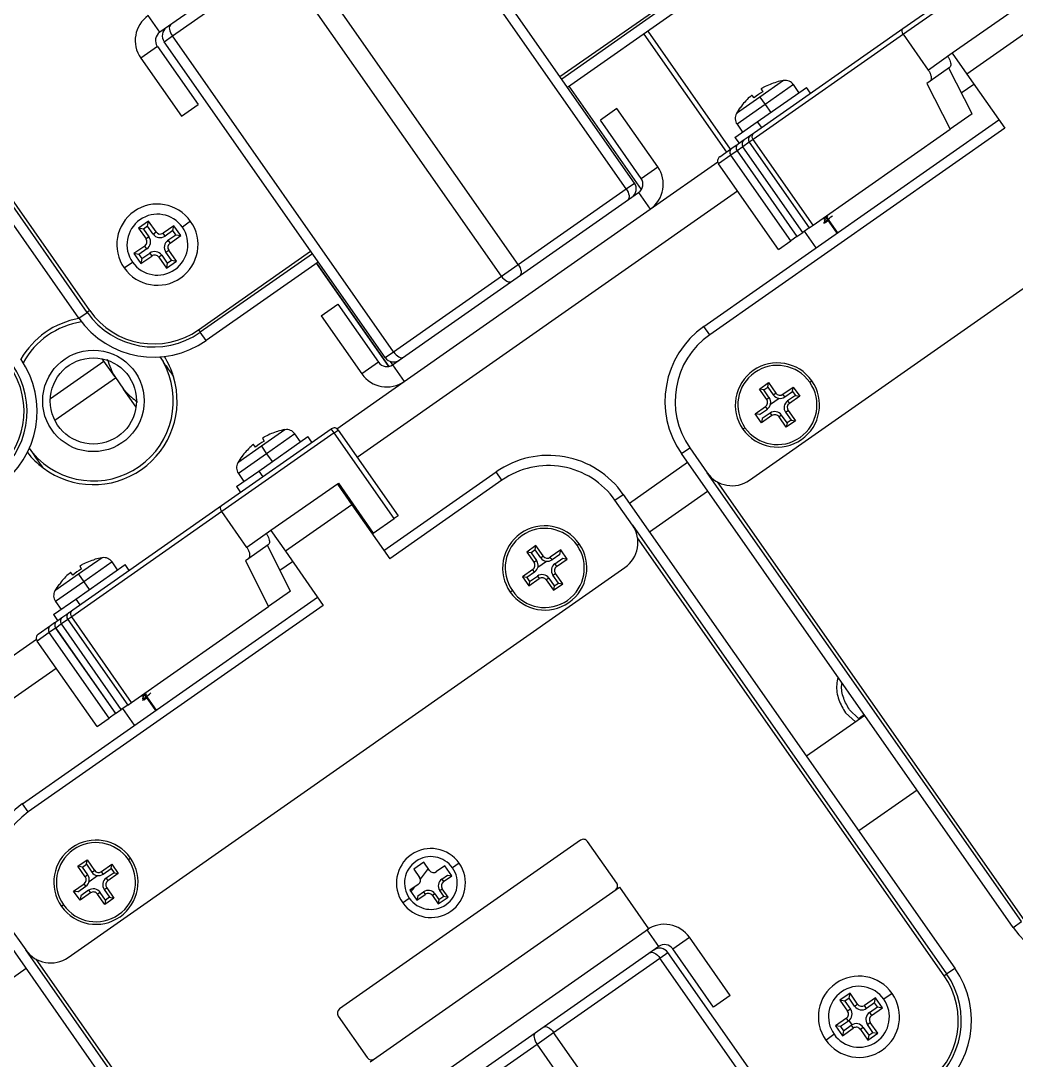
# Model space of a CAD drawing. Header units: millimetres. Extents: x 152904052 to 153933663, y 538271515 to 539240469.
# Drawn here: x 153347391.7 to 153347489.8, y 538942916.4 to 538943018.8 of the extents above; entities that cross this region are included whole.
import ezdxf

# ---------------------------------------------------------------- set-up
doc = ezdxf.new("R2010")
doc.units = ezdxf.units.MM
doc.layers.add('POWR', color=5, linetype='Continuous')

msp = doc.modelspace()

# ---------------------------------------------------------------- linework, layer by layer
at = {"layer": 'POWR', "color": 7}
for p, q in [((153347397.4, 538942989.52), (153347364.7, 538943036.21)), ((153347398.22, 538942990.1), (153347367.24, 538943034.33)), ((153347429.63, 538943034.68), (153347405.38, 538943017.7)), ((153347452.16, 538943002.84), (153347430.36, 538943033.97)), ((153347368.24, 538943033.43), (153347398.46, 538942990.27)), ((153347451.34, 538943002.27), (153347429.55, 538943033.4)), ((153347440.69, 538942994.81), (153347418.9, 538943025.94)), ((153347478.63, 538943018.08), (153347489.44, 538943025.65)), ((153347406.61, 538943017.34), (153347417.26, 538943024.79)), ((153347439.05, 538942993.67), (153347417.26, 538943024.79)), ((153347489.73, 538943025.24), (153347478.67, 538943017.5)), ((153347444.82, 538943013.33), (153347455.88, 538943021.07)), ((153347456.05, 538943020.83), (153347444.99, 538943013.08)), ((153347456.62, 538943020.01), (153347445.56, 538943012.26)), ((153347490.05, 538943020.22), (153347483.49, 538943015.63)), ((153347405.38, 538943017.7), (153347404.23, 538943019.34)), ((153347453.09, 538943017.53), (153347461.24, 538943005.9)), ((153347461.64, 538943006.19), (153347453.5, 538943017.82)), ((153347478.67, 538943017.5), (153347463.86, 538943007.13)), ((153347463.98, 538943007.82), (153347478.63, 538943018.08)), ((153347481.13, 538943013.98), (153347478.67, 538943017.5)), ((153347491.48, 538943018.17), (153347484.93, 538943013.58)), ((153347405.79, 538943016.76), (153347406.61, 538943017.34)), ((153347427.59, 538942985.64), (153347405.79, 538943016.76)), ((153347428.41, 538942986.21), (153347406.61, 538943017.34)), ((153347405.14, 538943016.3), (153347403.5, 538943015.16)), ((153347405.14, 538943016.3), (153347409.15, 538943010.57)), ((153347483.49, 538943015.63), (153347481.13, 538943013.98)), ((153347483.49, 538943015.63), (153347484.93, 538943013.58)), ((153347403.5, 538943015.16), (153347407.51, 538943009.42)), ((153347483.23, 538943014.22), (153347481.31, 538943012.88)), ((153347485.44, 538943009.66), (153347483.15, 538943014.16)), ((153347484.93, 538943013.58), (153347488.66, 538943008.26)), ((153347452.85, 538943002.21), (153347445.73, 538943012.38)), ((153347466.86, 538943012.95), (153347464.53, 538943011.32)), ((153347467.84, 538943012.54), (153347465.05, 538943010.59)), ((153347466.15, 538943012.79), (153347466.16, 538943012.78)), ((153347468.38, 538943011.76), (153347467.84, 538943012.54)), ((153347481.31, 538943012.88), (153347480.98, 538943012.64)), ((153347480.98, 538943012.64), (153347483.27, 538943008.14)), ((153347484.38, 538943011.73), (153347485.62, 538943012.6)), ((153347464.53, 538943011.32), (153347462.21, 538943009.7)), ((153347463.51, 538942973.56), (153347518.39, 538943011.99)), ((153347463.96, 538943011.24), (153347463.76, 538943011.48)), ((153347464.27, 538943008.88), (153347469.12, 538943012.27)), ((153347464.53, 538943011.32), (153347465.05, 538943010.59)), ((153347464.65, 538943012.1), (153347464.81, 538943011.83)), ((153347469.52, 538943011.7), (153347469.12, 538943012.27)), ((153347407.51, 538943009.42), (153347409.15, 538943010.57)), ((153347465.05, 538943010.59), (153347462.27, 538943008.64)), ((153347462.61, 538943010.29), (153347462.6, 538943010.31)), ((153347465.05, 538943010.59), (153347465.6, 538943009.81)), ((153347450.44, 538943010.18), (153347448.8, 538943009.04)), ((153347454.45, 538943004.45), (153347450.44, 538943010.18)), ((153347485.44, 538943009.66), (153347483.27, 538943008.14)), ((153347452.82, 538943003.3), (153347448.8, 538943009.04)), ((153347459, 538942988.71), (153347488.08, 538943009.07)), ((153347488.66, 538943008.26), (153347459.58, 538942987.89)), ((153347462.07, 538943007.34), (153347464.27, 538943008.88)), ((153347462.27, 538943008.64), (153347462.81, 538943007.86)), ((153347464.27, 538943008.88), (153347464.67, 538943008.3)), ((153347462.07, 538943007.34), (153347462.47, 538943006.77)), ((153347462.97, 538943007.12), (153347463.38, 538943007.4)), ((153347463.38, 538943007.4), (153347463.41, 538943007.42)), ((153347463.38, 538943007.4), (153347463.42, 538943007.34)), ((153347463.41, 538943007.42), (153347463.6, 538943007.55)), ((153347463.6, 538943007.56), (153347463.98, 538943007.82)), ((153347469.77, 538942998.69), (153347483.27, 538943008.14)), ((153347460.57, 538943005.44), (153347461.77, 538943006.27)), ((153347461.77, 538943006.27), (153347462.18, 538943006.56)), ((153347462.18, 538943006.56), (153347462.21, 538943006.58)), ((153347462.18, 538943006.56), (153347462.22, 538943006.5)), ((153347462.21, 538943006.58), (153347462.4, 538943006.71)), ((153347462.85, 538943006.42), (153347462.28, 538943006.02)), ((153347462.4, 538943006.71), (153347462.97, 538943007.12)), ((153347463.47, 538943006.86), (153347462.85, 538943006.42)), ((153347468.76, 538942997.98), (153347462.85, 538943006.42)), ((153347463.47, 538943006.86), (153347469.38, 538942998.42)), ((153347463.48, 538943006.86), (153347463.47, 538943006.86)), ((153347463.86, 538943007.13), (153347463.48, 538943006.86)), ((153347463.48, 538943006.86), (153347469.38, 538942998.42)), ((153347469.77, 538942998.69), (153347463.86, 538943007.13)), ((153347461.65, 538943005.58), (153347460.45, 538943004.74)), ((153347462.27, 538943006.02), (153347461.65, 538943005.58)), ((153347467.56, 538942997.14), (153347461.65, 538943005.58)), ((153347462.27, 538943006.02), (153347468.18, 538942997.58)), ((153347462.28, 538943006.02), (153347462.27, 538943006.02)), ((153347462.28, 538943006.02), (153347468.18, 538942997.58)), ((153347452.82, 538943003.3), (153347454.45, 538943004.45)), ((153347453.72, 538943000.27), (153347460.38, 538943004.93)), ((153347466.36, 538942996.3), (153347460.45, 538943004.74)), ((153347424.83, 538942975.83), (153347462.32, 538943002.08)), ((153347440.69, 538942994.81), (153347451.34, 538943002.27)), ((153347451.34, 538943002.27), (153347452.16, 538943002.84)), ((153347428.32, 538942984.93), (153347452.57, 538943001.91)), ((153347452.12, 538943001.59), (153347452.1, 538943001.62)), ((153347452.57, 538943001.91), (153347453.72, 538943000.27)), ((153347429.47, 538942983.29), (153347453.72, 538943000.27)), ((153347404.25, 538942999.08), (153347403.27, 538942998.4)), ((153347404.17, 538942998.59), (153347404.25, 538942999.08)), ((153347405, 538942998.02), (153347404.25, 538942999.08)), ((153347408.41, 538942999.07), (153347407.6, 538942998.49)), ((153347470.72, 538942999.36), (153347470.91, 538942999.36)), ((153347470.96, 538942999.53), (153347472.11, 538942997.89)), ((153347471, 538942998.95), (153347471.23, 538942999.14)), ((153347471.17, 538942999.06), (153347471, 538942998.95)), ((153347471.03, 538942999.58), (153347472.18, 538942997.94)), ((153347403.27, 538942998.4), (153347404.02, 538942997.33)), ((153347403.76, 538942998.31), (153347403.27, 538942998.4)), ((153347404.17, 538942998.59), (153347403.76, 538942998.31)), ((153347403.76, 538942998.31), (153347404.3, 538942997.53)), ((153347404.71, 538942997.82), (153347404.17, 538942998.59)), ((153347404.71, 538942997.82), (153347405, 538942998.02)), ((153347406.76, 538942998.64), (153347405.69, 538942997.9)), ((153347406.67, 538942998.15), (153347405.9, 538942997.61)), ((153347406.67, 538942998.15), (153347406.76, 538942998.64)), ((153347406.96, 538942997.75), (153347406.67, 538942998.15)), ((153347407.45, 538942997.66), (153347406.76, 538942998.64)), ((153347468.18, 538942997.58), (153347468.76, 538942997.98)), ((153347469.38, 538942998.42), (153347468.76, 538942997.98)), ((153347470.06, 538942996.46), (153347468.91, 538942998.09)), ((153347469.38, 538942998.42), (153347469.77, 538942998.69)), ((153347469.38, 538942998.42), (153347469.38, 538942998.42)), ((153347404.3, 538942997.53), (153347404.02, 538942997.33)), ((153347405.9, 538942997.61), (153347405.69, 538942997.9)), ((153347406.18, 538942997.2), (153347406.96, 538942997.75)), ((153347406.18, 538942997.2), (153347406.38, 538942996.91)), ((153347406.38, 538942996.91), (153347407.45, 538942997.66)), ((153347406.96, 538942997.75), (153347407.45, 538942997.66)), ((153347466.36, 538942996.3), (153347467.56, 538942997.14)), ((153347468.18, 538942997.58), (153347467.56, 538942997.14)), ((153347468.18, 538942997.58), (153347468.18, 538942997.58)), ((153347403.89, 538942996.63), (153347402.83, 538942995.89)), ((153347404.09, 538942996.35), (153347403.32, 538942995.8)), ((153347403.6, 538942995.4), (153347404.38, 538942995.94)), ((153347404.09, 538942996.35), (153347403.89, 538942996.63)), ((153347404.38, 538942995.94), (153347404.58, 538942995.65)), ((153347405.97, 538942996.02), (153347406.26, 538942996.22)), ((153347406.52, 538942995.24), (153347405.97, 538942996.02)), ((153347407.01, 538942995.15), (153347406.26, 538942996.22)), ((153347409.19, 538942988.38), (153347420.24, 538942996.12)), ((153347401.86, 538942994.48), (153347402.68, 538942995.05)), ((153347402.83, 538942995.89), (153347403.52, 538942994.91)), ((153347403.32, 538942995.8), (153347402.83, 538942995.89)), ((153347403.32, 538942995.8), (153347403.6, 538942995.4)), ((153347403.52, 538942994.91), (153347404.58, 538942995.65)), ((153347403.6, 538942995.4), (153347403.52, 538942994.91)), ((153347405.56, 538942995.73), (153347405.28, 538942995.53)), ((153347405.28, 538942995.53), (153347406.02, 538942994.46)), ((153347405.56, 538942995.73), (153347406.11, 538942994.95)), ((153347406.02, 538942994.46), (153347407.01, 538942995.15)), ((153347406.11, 538942994.95), (153347406.02, 538942994.46)), ((153347406.11, 538942994.95), (153347406.52, 538942995.24)), ((153347406.52, 538942995.24), (153347407.01, 538942995.15)), ((153347420.42, 538942995.88), (153347409.36, 538942988.13)), ((153347420.99, 538942995.06), (153347409.93, 538942987.31)), ((153347420.82, 538942994.94), (153347427.95, 538942984.77)), ((153347427.95, 538942984.77), (153347420.83, 538942994.94)), ((153347439.05, 538942993.67), (153347440.69, 538942994.81)), ((153347428.41, 538942986.21), (153347439.05, 538942993.67)), ((153347421.28, 538942989.76), (153347422.92, 538942990.91)), ((153347422.92, 538942990.91), (153347426.93, 538942985.18)), ((153347397.4, 538942989.52), (153347398.22, 538942990.1)), ((153347398.46, 538942990.27), (153347398.22, 538942990.1)), ((153347421.28, 538942989.76), (153347425.29, 538942984.03)), ((153347409.19, 538942988.38), (153347409.36, 538942988.13)), ((153347409.93, 538942987.31), (153347409.36, 538942988.13)), ((153347459.58, 538942987.89), (153347459, 538942988.71)), ((153347405.37, 538942985.7), (153347405.69, 538942985.24)), ((153347427.59, 538942985.64), (153347428.41, 538942986.21)), ((153347394.59, 538942981.6), (153347399.87, 538942985.3)), ((153347400.93, 538942983.78), (153347399.7, 538942985.53)), ((153347426.93, 538942985.18), (153347425.29, 538942984.03)), ((153347428.33, 538942984.94), (153347428.11, 538942985.25)), ((153347428.32, 538942984.93), (153347429.47, 538942983.29)), ((153347395.03, 538942979.47), (153347401.01, 538942983.66)), ((153347400.93, 538942983.78), (153347401.81, 538942982.52)), ((153347422.82, 538942978.63), (153347429.47, 538942983.29)), ((153347464.48, 538942982.54), (153347465.39, 538942983.17)), ((153347464.91, 538942982.46), (153347465.31, 538942982.74)), ((153347465.31, 538942982.74), (153347465.39, 538942983.17)), ((153347465.31, 538942982.74), (153347465.85, 538942981.97)), ((153347465.39, 538942983.17), (153347466.1, 538942982.15)), ((153347466.8, 538942982.02), (153347467.82, 538942982.74)), ((153347467.75, 538942982.31), (153347467.82, 538942982.74)), ((153347467.82, 538942982.74), (153347468.45, 538942981.84)), ((153347469.45, 538942983.21), (153347469.65, 538942983.35)), ((153347403.04, 538942980.77), (153347401.81, 538942982.52)), ((153347465.2, 538942981.52), (153347464.48, 538942982.54)), ((153347464.91, 538942982.46), (153347464.48, 538942982.54)), ((153347465.45, 538942981.69), (153347464.91, 538942982.46)), ((153347465.45, 538942981.69), (153347465.2, 538942981.52)), ((153347465.58, 538942981.05), (153347466.41, 538942981.63)), ((153347465.85, 538942981.97), (153347466.1, 538942982.15)), ((153347466.98, 538942981.77), (153347466.8, 538942982.02)), ((153347466.98, 538942981.77), (153347467.75, 538942982.31)), ((153347468.03, 538942981.92), (153347467.25, 538942981.37)), ((153347468.45, 538942981.84), (153347467.43, 538942981.12)), ((153347467.75, 538942982.31), (153347468.03, 538942981.92)), ((153347468.03, 538942981.92), (153347468.45, 538942981.84)), ((153347464.06, 538942980.1), (153347465.08, 538942980.82)), ((153347464.48, 538942980.03), (153347465.26, 538942980.57)), ((153347465.26, 538942980.57), (153347465.08, 538942980.82)), ((153347467.25, 538942981.37), (153347467.43, 538942981.12)), ((153347464.69, 538942979.2), (153347464.06, 538942980.1)), ((153347464.48, 538942980.03), (153347464.06, 538942980.1)), ((153347464.11, 538942980.02), (153347464.19, 538942980.08)), ((153347465.71, 538942979.92), (153347464.69, 538942979.2)), ((153347464.76, 538942979.63), (153347464.69, 538942979.2)), ((153347465.53, 538942980.17), (153347464.76, 538942979.63)), ((153347465.53, 538942980.17), (153347465.71, 538942979.92)), ((153347466.66, 538942979.97), (153347466.41, 538942979.8)), ((153347467.12, 538942978.77), (153347466.41, 538942979.8)), ((153347467.2, 538942979.2), (153347466.66, 538942979.97)), ((153347467.06, 538942980.25), (153347467.31, 538942980.43)), ((153347467.06, 538942980.25), (153347467.6, 538942979.48)), ((153347467.31, 538942980.43), (153347468.02, 538942979.4)), ((153347411.46, 538942971.05), (153347422.27, 538942978.62)), ((153347417.71, 538942978.53), (153347415.39, 538942976.91)), ((153347422.56, 538942978.21), (153347422.27, 538942978.62)), ((153347463.06, 538942978.73), (153347462.86, 538942978.59)), ((153347468.02, 538942979.4), (153347467.12, 538942978.77)), ((153347467.2, 538942979.2), (153347467.12, 538942978.77)), ((153347467.6, 538942979.48), (153347467.2, 538942979.2)), ((153347467.6, 538942979.48), (153347468.02, 538942979.4)), ((153347422.56, 538942978.21), (153347411.5, 538942970.46)), ((153347415.12, 538942974.46), (153347419.97, 538942977.86)), ((153347415.5, 538942977.69), (153347415.66, 538942977.42)), ((153347418.69, 538942978.12), (153347415.9, 538942976.17)), ((153347417, 538942978.38), (153347417.01, 538942978.36)), ((153347419.23, 538942977.34), (153347418.69, 538942978.12)), ((153347420.37, 538942977.29), (153347419.97, 538942977.86)), ((153347422.56, 538942978.21), (153347422.97, 538942978.49)), ((153347428.46, 538942969.77), (153347422.56, 538942978.21)), ((153347422.97, 538942978.49), (153347428.87, 538942970.06)), ((153347392.85, 538942976.25), (153347392.53, 538942976.71)), ((153347415.39, 538942976.91), (153347413.06, 538942975.28)), ((153347414.82, 538942976.82), (153347414.61, 538942977.07)), ((153347415.39, 538942976.91), (153347415.9, 538942976.17)), ((153347456.79, 538942976.18), (153347457.61, 538942976.75)), ((153347457.61, 538942976.75), (153347459.33, 538942974.29)), ((153347415.9, 538942976.17), (153347413.12, 538942974.22)), ((153347413.46, 538942975.88), (153347413.45, 538942975.89)), ((153347415.9, 538942976.17), (153347416.45, 538942975.39)), ((153347489.49, 538942929.49), (153347456.79, 538942976.18)), ((153347412.92, 538942972.93), (153347415.12, 538942974.46)), ((153347415.12, 538942974.46), (153347415.52, 538942973.89)), ((153347451.66, 538942971.3), (153347457.4, 538942975.32)), ((153347413.12, 538942974.22), (153347413.66, 538942973.44)), ((153347427.47, 538942966.63), (153347438.52, 538942974.37)), ((153347439.1, 538942973.55), (153347428.04, 538942965.81)), ((153347439.1, 538942973.55), (153347438.52, 538942974.37)), ((153347490.31, 538942930.06), (153347459.33, 538942974.29)), ((153347460.33, 538942973.39), (153347490.55, 538942930.23)), ((153347412.92, 538942972.93), (153347413.33, 538942972.35)), ((153347422.88, 538942973.18), (153347416.32, 538942968.59)), ((153347422.98, 538942973.25), (153347422.88, 538942973.18)), ((153347422.88, 538942973.18), (153347424.31, 538942971.13)), ((153347422.98, 538942973.25), (153347426.42, 538942968.34)), ((153347423.15, 538942973.01), (153347423.05, 538942972.94)), ((153347423.21, 538942972.92), (153347423.15, 538942972.8)), ((153347453.64, 538942968.48), (153347459.37, 538942972.49)), ((153347450.24, 538942971.59), (153347451.06, 538942972.16)), ((153347451.96, 538942969.13), (153347450.24, 538942971.59)), ((153347451.06, 538942972.16), (153347483.75, 538942925.47)), ((153347411.5, 538942970.46), (153347396.69, 538942960.1)), ((153347396.81, 538942960.79), (153347411.46, 538942971.05)), ((153347413.96, 538942966.94), (153347411.5, 538942970.46)), ((153347424.31, 538942971.13), (153347417.76, 538942966.55)), ((153347424.31, 538942971.13), (153347428.04, 538942965.81)), ((153347426.42, 538942968.34), (153347428.46, 538942969.77)), ((153347428.87, 538942970.06), (153347428.46, 538942969.77)), ((153347416.32, 538942968.59), (153347413.96, 538942966.94)), ((153347416.32, 538942968.59), (153347417.76, 538942966.55)), ((153347426.42, 538942968.34), (153347426.32, 538942968.27)), ((153347451.96, 538942969.13), (153347482.93, 538942924.9)), ((153347446.51, 538942967.15), (153347446.72, 538942967.29)), ((153347482.69, 538942924.73), (153347452.46, 538942967.89)), ((153347416.06, 538942967.19), (153347414.14, 538942965.85)), ((153347418.27, 538942962.63), (153347415.98, 538942967.13)), ((153347417.76, 538942966.55), (153347421.49, 538942961.22)), ((153347442.45, 538942967.11), (153347441.55, 538942966.48)), ((153347441.55, 538942966.48), (153347442.27, 538942965.46)), ((153347441.98, 538942966.4), (153347441.55, 538942966.48)), ((153347442.37, 538942966.68), (153347441.98, 538942966.4)), ((153347441.98, 538942966.4), (153347442.52, 538942965.63)), ((153347442.37, 538942966.68), (153347442.45, 538942967.11)), ((153347442.92, 538942965.91), (153347442.37, 538942966.68)), ((153347443.17, 538942966.09), (153347442.45, 538942967.11)), ((153347444.89, 538942966.68), (153347443.86, 538942965.96)), ((153347444.81, 538942966.25), (153347444.04, 538942965.71)), ((153347444.81, 538942966.25), (153347444.89, 538942966.68)), ((153347444.86, 538942966.54), (153347444.94, 538942966.6)), ((153347445.52, 538942965.78), (153347444.89, 538942966.68)), ((153347397.1, 538942961.84), (153347401.95, 538942965.24)), ((153347399.69, 538942965.92), (153347397.36, 538942964.29)), ((153347400.67, 538942965.5), (153347397.88, 538942963.55)), ((153347398.98, 538942965.76), (153347398.99, 538942965.74)), ((153347401.21, 538942964.73), (153347400.67, 538942965.5)), ((153347402.35, 538942964.67), (153347401.95, 538942965.24)), ((153347414.14, 538942965.85), (153347413.81, 538942965.61)), ((153347413.81, 538942965.61), (153347416.1, 538942961.11)), ((153347417.21, 538942964.7), (153347418.45, 538942965.56)), ((153347442.52, 538942965.63), (153347442.27, 538942965.46)), ((153347442.64, 538942964.99), (153347443.48, 538942965.57)), ((153347442.92, 538942965.91), (153347443.17, 538942966.09)), ((153347444.04, 538942965.71), (153347443.86, 538942965.96)), ((153347444.32, 538942965.31), (153347445.09, 538942965.86)), ((153347444.32, 538942965.31), (153347444.49, 538942965.06)), ((153347444.49, 538942965.06), (153347445.52, 538942965.78)), ((153347445.09, 538942965.86), (153347445.52, 538942965.78)), ((153347397.36, 538942964.29), (153347395.04, 538942962.66)), ((153347396.34, 538942926.52), (153347451.22, 538942964.95)), ((153347396.79, 538942964.21), (153347396.59, 538942964.45)), ((153347397.36, 538942964.29), (153347397.88, 538942963.55)), ((153347397.48, 538942965.07), (153347397.64, 538942964.8)), ((153347442.14, 538942964.76), (153347441.12, 538942964.04)), ((153347442.32, 538942964.51), (153347441.55, 538942963.97)), ((153347442.32, 538942964.51), (153347442.14, 538942964.76)), ((153347444.12, 538942964.19), (153347444.37, 538942964.37)), ((153347444.66, 538942963.42), (153347444.12, 538942964.19)), ((153347445.09, 538942963.34), (153347444.37, 538942964.37)), ((153347397.88, 538942963.55), (153347395.1, 538942961.6)), ((153347395.44, 538942963.26), (153347395.43, 538942963.28)), ((153347397.88, 538942963.55), (153347398.42, 538942962.78)), ((153347441.12, 538942964.04), (153347441.75, 538942963.14)), ((153347441.55, 538942963.97), (153347441.12, 538942964.04)), ((153347441.55, 538942963.97), (153347441.83, 538942963.57)), ((153347441.75, 538942963.14), (153347442.77, 538942963.86)), ((153347441.83, 538942963.57), (153347441.75, 538942963.14)), ((153347441.83, 538942963.57), (153347442.6, 538942964.11)), ((153347442.6, 538942964.11), (153347442.77, 538942963.86)), ((153347443.72, 538942963.91), (153347443.47, 538942963.74)), ((153347443.47, 538942963.74), (153347444.19, 538942962.71)), ((153347443.72, 538942963.91), (153347444.26, 538942963.14)), ((153347444.19, 538942962.71), (153347445.09, 538942963.34)), ((153347444.26, 538942963.14), (153347444.19, 538942962.71)), ((153347444.26, 538942963.14), (153347444.66, 538942963.42)), ((153347444.66, 538942963.42), (153347445.09, 538942963.34)), ((153347418.27, 538942962.63), (153347416.1, 538942961.11)), ((153347440.12, 538942962.67), (153347439.92, 538942962.53)), ((153347391.83, 538942941.68), (153347420.91, 538942962.04)), ((153347421.49, 538942961.22), (153347392.41, 538942940.86)), ((153347394.9, 538942960.31), (153347397.1, 538942961.84)), ((153347395.1, 538942961.6), (153347395.64, 538942960.82)), ((153347397.1, 538942961.84), (153347397.5, 538942961.27)), ((153347402.6, 538942951.66), (153347416.1, 538942961.11)), ((153347394.9, 538942960.31), (153347395.3, 538942959.74)), ((153347395.23, 538942959.68), (153347395.8, 538942960.08)), ((153347395.8, 538942960.08), (153347396.21, 538942960.37)), ((153347396.21, 538942960.37), (153347396.24, 538942960.39)), ((153347396.21, 538942960.37), (153347396.25, 538942960.3)), ((153347396.24, 538942960.39), (153347396.43, 538942960.52)), ((153347396.69, 538942960.1), (153347396.31, 538942959.83)), ((153347396.43, 538942960.52), (153347396.81, 538942960.79)), ((153347402.6, 538942951.66), (153347396.69, 538942960.1)), ((153347393.4, 538942958.4), (153347394.6, 538942959.24)), ((153347394.6, 538942959.24), (153347395.01, 538942959.53)), ((153347395.01, 538942959.53), (153347395.04, 538942959.55)), ((153347395.01, 538942959.53), (153347395.05, 538942959.46)), ((153347395.04, 538942959.55), (153347395.23, 538942959.68)), ((153347395.68, 538942959.39), (153347395.11, 538942958.99)), ((153347396.3, 538942959.82), (153347395.68, 538942959.39)), ((153347401.58, 538942950.95), (153347395.68, 538942959.39)), ((153347396.31, 538942959.83), (153347396.3, 538942959.82)), ((153347396.3, 538942959.82), (153347402.21, 538942951.39)), ((153347396.31, 538942959.83), (153347402.21, 538942951.39)), ((153347394.48, 538942958.55), (153347393.28, 538942957.71)), ((153347395.1, 538942958.98), (153347394.48, 538942958.55)), ((153347400.38, 538942950.11), (153347394.48, 538942958.55)), ((153347395.11, 538942958.99), (153347395.1, 538942958.98)), ((153347395.1, 538942958.98), (153347401.01, 538942950.55)), ((153347395.11, 538942958.99), (153347401.01, 538942950.55)), ((153347386.55, 538942953.24), (153347393.21, 538942957.9)), ((153347399.19, 538942949.27), (153347393.28, 538942957.71)), ((153347342.78, 538942918.38), (153347395.15, 538942955.05)), ((153347403.55, 538942952.32), (153347403.74, 538942952.32)), ((153347403.83, 538942951.91), (153347403.65, 538942951.84)), ((153347403.79, 538942952.49), (153347404.94, 538942950.86)), ((153347403.83, 538942951.91), (153347404.06, 538942952.11)), ((153347404, 538942952.03), (153347403.83, 538942951.91)), ((153347403.86, 538942952.54), (153347405.01, 538942950.9)), ((153347401.01, 538942950.55), (153347401.58, 538942950.95)), ((153347402.21, 538942951.39), (153347401.58, 538942950.95)), ((153347402.89, 538942949.42), (153347401.74, 538942951.06)), ((153347402.21, 538942951.39), (153347402.6, 538942951.66)), ((153347402.21, 538942951.39), (153347402.21, 538942951.39)), ((153347474.24, 538942950.06), (153347473.36, 538942950.92)), ((153347399.19, 538942949.27), (153347400.38, 538942950.11)), ((153347401.01, 538942950.55), (153347400.38, 538942950.11)), ((153347401.01, 538942950.55), (153347401.01, 538942950.55)), ((153347474.86, 538942950.37), (153347469.13, 538942946.36)), ((153347472.95, 538942950.63), (153347473.95, 538942949.74)), ((153347480.02, 538942943), (153347474.29, 538942938.99)), ((153347392.41, 538942940.86), (153347391.83, 538942941.68)), ((153347446.84, 538942938.08), (153347423.09, 538942921.45)), ((153347450.41, 538942933.86), (153347447.54, 538942937.96)), ((153347397.31, 538942935.51), (153347398.22, 538942936.14)), ((153347398.03, 538942934.48), (153347397.31, 538942935.51)), ((153347397.74, 538942935.43), (153347397.31, 538942935.51)), ((153347397.74, 538942935.43), (153347398.14, 538942935.71)), ((153347398.14, 538942935.71), (153347398.22, 538942936.14)), ((153347398.14, 538942935.71), (153347398.68, 538942934.94)), ((153347398.22, 538942936.14), (153347398.93, 538942935.11)), ((153347399.63, 538942934.99), (153347400.65, 538942935.71)), ((153347400.58, 538942935.28), (153347400.65, 538942935.71)), ((153347400.65, 538942935.71), (153347401.28, 538942934.81)), ((153347402.28, 538942936.18), (153347402.48, 538942936.32)), ((153347431.39, 538942935.93), (153347430.4, 538942935.24)), ((153347431.96, 538942935.11), (153347431.39, 538942935.93)), ((153347433.48, 538942935.56), (153347432.66, 538942934.98)), ((153347434.16, 538942934.57), (153347433.48, 538942935.56)), ((153347434.88, 538942935.81), (153347434.23, 538942935.35)), ((153347398.28, 538942934.66), (153347397.74, 538942935.43)), ((153347398.28, 538942934.66), (153347398.03, 538942934.48)), ((153347398.41, 538942934.01), (153347399.24, 538942934.6)), ((153347398.68, 538942934.94), (153347398.93, 538942935.11)), ((153347399.8, 538942934.74), (153347399.63, 538942934.99)), ((153347399.8, 538942934.74), (153347400.58, 538942935.28)), ((153347400.86, 538942934.88), (153347400.08, 538942934.34)), ((153347401.28, 538942934.81), (153347400.26, 538942934.09)), ((153347400.58, 538942935.28), (153347400.86, 538942934.88)), ((153347400.86, 538942934.88), (153347401.28, 538942934.81)), ((153347430.4, 538942935.24), (153347430.98, 538942934.42)), ((153347431.84, 538942935.28), (153347431.05, 538942934.24)), ((153347433.17, 538942934.25), (153347433.74, 538942934.65)), ((153347433.34, 538942934), (153347434.16, 538942934.57)), ((153347433.74, 538942934.65), (153347434.16, 538942934.57)), ((153347396.88, 538942933.07), (153347397.91, 538942933.79)), ((153347397.31, 538942932.99), (153347398.08, 538942933.54)), ((153347398.08, 538942933.54), (153347397.91, 538942933.79)), ((153347400.08, 538942934.34), (153347400.26, 538942934.09)), ((153347426.12, 538942916.25), (153347450.7, 538942933.45)), ((153347430.85, 538942933.72), (153347430.03, 538942933.15)), ((153347430.44, 538942933.43), (153347430.13, 538942933.02)), ((153347433.17, 538942934.25), (153347433.34, 538942934)), ((153347450.7, 538942933.45), (153347453.56, 538942929.36)), ((153347397.52, 538942932.17), (153347396.88, 538942933.07)), ((153347397.31, 538942932.99), (153347396.88, 538942933.07)), ((153347396.94, 538942932.99), (153347397.02, 538942933.04)), ((153347398.54, 538942932.89), (153347397.52, 538942932.17)), ((153347397.59, 538942932.6), (153347397.52, 538942932.17)), ((153347398.36, 538942933.14), (153347397.59, 538942932.6)), ((153347398.36, 538942933.14), (153347398.54, 538942932.89)), ((153347399.49, 538942932.94), (153347399.24, 538942932.76)), ((153347399.95, 538942931.74), (153347399.24, 538942932.76)), ((153347400.03, 538942932.17), (153347399.49, 538942932.94)), ((153347399.89, 538942933.22), (153347400.14, 538942933.39)), ((153347399.89, 538942933.22), (153347400.43, 538942932.45)), ((153347400.43, 538942932.45), (153347400.03, 538942932.17)), ((153347400.14, 538942933.39), (153347400.85, 538942932.37)), ((153347400.43, 538942932.45), (153347400.85, 538942932.37)), ((153347430.03, 538942933.15), (153347430.72, 538942932.16)), ((153347430.72, 538942932.16), (153347431.54, 538942932.74)), ((153347430.8, 538942932.59), (153347430.72, 538942932.16)), ((153347430.8, 538942932.59), (153347431.37, 538942932.99)), ((153347431.37, 538942932.99), (153347431.54, 538942932.74)), ((153347432.49, 538942932.79), (153347432.24, 538942932.62)), ((153347432.24, 538942932.62), (153347432.81, 538942931.8)), ((153347432.49, 538942932.79), (153347432.89, 538942932.22)), ((153347432.81, 538942931.8), (153347433.8, 538942932.48)), ((153347432.89, 538942932.22), (153347433.37, 538942932.56)), ((153347432.97, 538942933.13), (153347433.22, 538942933.3)), ((153347433.37, 538942932.56), (153347432.97, 538942933.13)), ((153347433.8, 538942932.48), (153347433.22, 538942933.3)), ((153347433.37, 538942932.56), (153347433.8, 538942932.48)), ((153347395.89, 538942931.7), (153347395.68, 538942931.56)), ((153347400.85, 538942932.37), (153347399.95, 538942931.74)), ((153347400.03, 538942932.17), (153347399.95, 538942931.74)), ((153347429.31, 538942931.91), (153347429.97, 538942932.37)), ((153347432.89, 538942932.22), (153347432.81, 538942931.8)), ((153347390.44, 538942929.72), (153347392.16, 538942927.26)), ((153347428.99, 538942912.15), (153347453.56, 538942929.36)), ((153347489.49, 538942929.49), (153347490.31, 538942930.06)), ((153347422.32, 538942882.45), (153347389.62, 538942929.14)), ((153347454.55, 538942927.61), (153347453.4, 538942929.24)), ((153347455.94, 538942927.36), (153347457.58, 538942928.51)), ((153347461.59, 538942922.77), (153347457.58, 538942928.51)), ((153347454.55, 538942927.61), (153347430.3, 538942910.63)), ((153347459.95, 538942921.63), (153347455.94, 538942927.36)), ((153347423.14, 538942883.03), (153347392.16, 538942927.26)), ((153347393.16, 538942926.36), (153347423.38, 538942883.2)), ((153347444.19, 538942919.13), (153347454.67, 538942926.47)), ((153347454.67, 538942926.47), (153347455.45, 538942927.02)), ((153347476.47, 538942895.34), (153347454.67, 538942926.47)), ((153347477.25, 538942895.89), (153347455.45, 538942927.02)), ((153347355.71, 538942899.91), (153347392.2, 538942925.46)), ((153347482.93, 538942924.9), (153347483.75, 538942925.47)), ((153347482.69, 538942924.73), (153347482.93, 538942924.9)), ((153347461.59, 538942922.77), (153347459.95, 538942921.63)), ((153347473.41, 538942922.99), (153347472.42, 538942922.3)), ((153347472.42, 538942922.3), (153347473.17, 538942921.23)), ((153347472.91, 538942922.21), (153347472.42, 538942922.3)), ((153347473.32, 538942922.5), (153347472.91, 538942922.21)), ((153347472.91, 538942922.21), (153347473.46, 538942921.44)), ((153347473.32, 538942922.5), (153347473.41, 538942922.99)), ((153347473.86, 538942921.72), (153347473.32, 538942922.5)), ((153347474.15, 538942921.92), (153347473.41, 538942922.99)), ((153347475.91, 538942922.55), (153347474.85, 538942921.8)), ((153347475.83, 538942922.06), (153347475.91, 538942922.55)), ((153347476.6, 538942921.56), (153347475.91, 538942922.55)), ((153347477.57, 538942922.97), (153347476.75, 538942922.4)), ((153347473.46, 538942921.44), (153347473.17, 538942921.23)), ((153347473.86, 538942921.72), (153347474.15, 538942921.92)), ((153347475.05, 538942921.51), (153347474.85, 538942921.8)), ((153347475.83, 538942922.06), (153347475.05, 538942921.51)), ((153347475.34, 538942921.1), (153347476.11, 538942921.65)), ((153347475.54, 538942920.82), (153347476.6, 538942921.56)), ((153347476.11, 538942921.65), (153347475.83, 538942922.06)), ((153347476.11, 538942921.65), (153347476.6, 538942921.56)), ((153347422.97, 538942920.75), (153347425.83, 538942916.66)), ((153347473.05, 538942920.54), (153347471.98, 538942919.79)), ((153347473.25, 538942920.25), (153347472.47, 538942919.71)), ((153347473.25, 538942920.25), (153347473.05, 538942920.54)), ((153347473.62, 538942919.9), (153347473.33, 538942920.31)), ((153347475.13, 538942919.92), (153347475.41, 538942920.12)), ((153347475.34, 538942921.1), (153347475.54, 538942920.82)), ((153347476.16, 538942919.06), (153347475.41, 538942920.12)), ((153347442.56, 538942917.99), (153347444.19, 538942919.13)), ((153347465.99, 538942888.01), (153347444.19, 538942919.13)), ((153347471.98, 538942919.79), (153347472.67, 538942918.81)), ((153347472.47, 538942919.71), (153347471.98, 538942919.79)), ((153347472.47, 538942919.71), (153347472.76, 538942919.3)), ((153347472.67, 538942918.81), (153347473.73, 538942919.55)), ((153347472.76, 538942919.3), (153347472.67, 538942918.81)), ((153347472.76, 538942919.3), (153347473.53, 538942919.84)), ((153347473.53, 538942919.84), (153347473.73, 538942919.55)), ((153347474.72, 538942919.63), (153347474.43, 538942919.43)), ((153347474.43, 538942919.43), (153347475.18, 538942918.37)), ((153347474.72, 538942919.63), (153347475.26, 538942918.86)), ((153347475.67, 538942919.14), (153347475.13, 538942919.92)), ((153347475.26, 538942918.86), (153347475.67, 538942919.14)), ((153347475.67, 538942919.14), (153347476.16, 538942919.06)), ((153347471.01, 538942918.38), (153347471.83, 538942918.96)), ((153347475.18, 538942918.37), (153347476.16, 538942919.06)), ((153347475.26, 538942918.86), (153347475.18, 538942918.37)), ((153347431.74, 538942910.42), (153347442.56, 538942917.99)), ((153347464.35, 538942886.86), (153347442.56, 538942917.99))]:
    msp.add_line(p, q, dxfattribs=at)
at = {"layer": 'POWR', "color": 7, "flags": 128}
for points in [[(153347406.45, 538943018.44), (153347406.38, 538943018.37), (153347406.33, 538943018.27), (153347406.31, 538943018.15), (153347406.32, 538943018), (153347406.36, 538943017.84), (153347406.42, 538943017.67), (153347406.51, 538943017.5), (153347406.61, 538943017.34)], [(153347451.34, 538943002.27), (153347451.45, 538943002.1), (153347451.53, 538943001.93), (153347451.59, 538943001.77), (153347451.63, 538943001.61), (153347451.64, 538943001.46), (153347451.62, 538943001.34), (153347451.57, 538943001.24), (153347451.51, 538943001.16)], [(153347440.69, 538942994.81), (153347440.8, 538942994.65), (153347440.88, 538942994.48), (153347440.94, 538942994.31), (153347440.98, 538942994.15), (153347440.99, 538942994), (153347440.97, 538942993.88), (153347440.93, 538942993.78), (153347440.86, 538942993.71)], [(153347439.05, 538942993.67), (153347439.17, 538942993.51), (153347439.31, 538942993.37), (153347439.44, 538942993.26), (153347439.58, 538942993.17), (153347439.71, 538942993.11), (153347439.84, 538942993.09), (153347439.95, 538942993.09), (153347440.04, 538942993.13)], [(153347428.41, 538942986.21), (153347428.53, 538942986.05), (153347428.66, 538942985.92), (153347428.79, 538942985.8), (153347428.93, 538942985.71), (153347429.06, 538942985.66), (153347429.19, 538942985.63), (153347429.3, 538942985.64), (153347429.39, 538942985.68)], [(153347453.67, 538942926.99), (153347453.76, 538942927.03), (153347453.87, 538942927.04), (153347454, 538942927.02), (153347454.14, 538942926.96), (153347454.28, 538942926.87), (153347454.42, 538942926.76), (153347454.55, 538942926.62), (153347454.67, 538942926.47)], [(153347443.19, 538942919.65), (153347443.29, 538942919.7), (153347443.4, 538942919.71), (153347443.53, 538942919.68), (153347443.66, 538942919.63), (153347443.8, 538942919.54), (153347443.94, 538942919.43), (153347444.07, 538942919.29), (153347444.19, 538942919.13)], [(153347442.37, 538942919.08), (153347442.31, 538942919.01), (153347442.27, 538942918.91), (153347442.25, 538942918.79), (153347442.26, 538942918.65), (153347442.3, 538942918.49), (153347442.37, 538942918.32), (153347442.45, 538942918.15), (153347442.56, 538942917.99)]]:
    msp.add_lwpolyline(points, dxfattribs=at)
at = {"layer": 'POWR', "color": 7}
for radius in [5, 4.25]:
    msp.add_circle((153347398.83, 538942981.37), radius, dxfattribs=at)
for centre, radius, start, end in [((153347405.95, 538943016.88), 3, 125, 215), ((153347405.95, 538943016.88), 1, 125, 215), ((153347406.61, 538943017.34), 1, 125, 215), ((153347467.92, 538943006.5), 6.52, 105.6083, 117.5152), ((153347467.89, 538943006.53), 6.5, 99.1279, 105.5214), ((153347467.02, 538943011.96), 1, 35, 99.1279), ((153347467.91, 538943006.5), 6.52, 132.4848, 144.3917), ((153347468, 538943006.38), 6.32, 120.3185, 129.6814), ((153347467.89, 538943006.53), 6.5, 144.4786, 150.8721), ((153347463.09, 538943009.21), 1, 150.8721, 215), ((153347463.88, 538943007.14), 0.5, 125, 215), ((153347463.88, 538943007.15), 0.499, 125.07, 215.0698), ((153347463.37, 538943007.33), 0.103, 37.4159, 66.5165), ((153347462.06, 538943005.87), 0.499, 125.07, 215.0698), ((153347462.68, 538943006.3), 0.5, 125, 215), ((153347462.68, 538943006.31), 0.499, 125.07, 215.0698), ((153347462.17, 538943006.49), 0.103, 37.4159, 66.5165), ((153347463.26, 538943006.71), 0.499, 125.07, 215.0698), ((153347452, 538943002.73), 3, 305, 35), ((153347452, 538943002.73), 1, 305, 35), ((153347451.34, 538943002.27), 1, 305, 35), ((153347405.14, 538942996.77), 4, 35, 215), ((153347405.14, 538942996.77), 4, 215, 35), ((153347405.14, 538942996.77), 3, 35, 215), ((153347405.14, 538942996.77), 3, 215, 35), ((153347405.41, 538942998.31), 0.5, 215, 305), ((153347403.61, 538942997.04), 0.5, 305, 35), ((153347403.61, 538942997.04), 0.851, 305, 35), ((153347405.41, 538942998.31), 0.851, 215, 305), ((153347406.67, 538942996.5), 0.851, 125, 215), ((153347404.87, 538942995.24), 0.851, 35, 125), ((153347406.67, 538942996.5), 0.5, 125, 215), ((153347404.87, 538942995.24), 0.5, 35, 125), ((153347404.77, 538942994.69), 8, 215, 305), ((153347404.77, 538942994.69), 7.7, 215, 305), ((153347398.83, 538942981.37), 8.25, 100.0889, 150.1031), ((153347398.83, 538942981.37), 7.87, 98.5203, 151.4797), ((153347404.77, 538942994.69), 9, 215, 305), ((153347464.17, 538942981.34), 9, 125, 215), ((153347464.17, 538942981.34), 8, 125, 215), ((153347398.83, 538942981.37), 8.25, 16.8051, 32.0306), ((153347384.29, 538942980.35), 7.7, 305, 35), ((153347384.29, 538942980.35), 8, 305, 35), ((153347384.29, 538942980.35), 9, 305, 35), ((153347398.83, 538942981.37), 7.88, 220.5937, 29.4063), ((153347427.75, 538942985.75), 1, 215, 305), ((153347428.41, 538942986.21), 1, 215, 305), ((153347466.25, 538942980.97), 4.15, 35, 215), ((153347466.25, 538942980.97), 3.9, 35, 215), ((153347398.83, 538942981.37), 8.25, 233.1949, 16.8051), ((153347427.75, 538942985.75), 3, 215, 305), ((153347466.25, 538942980.97), 4.15, 215, 35), ((153347466.25, 538942980.97), 3.9, 215, 35), ((153347464.79, 538942981.23), 0.807, 305, 35), ((153347466.51, 538942982.43), 0.807, 215, 305), ((153347466.51, 538942982.43), 0.5, 215, 305), ((153347464.79, 538942981.23), 0.5, 305, 35), ((153347467.72, 538942980.71), 0.807, 125, 215), ((153347467.72, 538942980.71), 0.5, 125, 215), ((153347466, 538942979.51), 0.807, 35, 125), ((153347466, 538942979.51), 0.5, 35, 125), ((153347418.74, 538942972.12), 6.5, 99.1279, 105.5214), ((153347417.87, 538942977.55), 1, 35, 99.1279), ((153347422.56, 538942978.21), 0.5, 35, 125), ((153347418.77, 538942972.08), 6.52, 105.6083, 117.5152), ((153347418.77, 538942972.08), 6.52, 132.4848, 144.3917), ((153347418.85, 538942971.96), 6.32, 120.3185, 129.6814), ((153347398.83, 538942981.37), 8.25, 217.9694, 233.1949), ((153347418.74, 538942972.12), 6.5, 144.4786, 150.8721), ((153347443.69, 538942967), 9, 35, 125), ((153347413.94, 538942974.79), 1, 150.8721, 215), ((153347443.69, 538942967), 8, 35, 125), ((153347461.79, 538942976.01), 3, 215, 305), ((153347443.32, 538942964.91), 4.15, 35, 215), ((153347443.32, 538942964.91), 3.9, 35, 215), ((153347449.5, 538942967.41), 3, 305, 35), ((153347443.32, 538942964.91), 4.15, 215, 35), ((153347443.32, 538942964.91), 3.9, 215, 35), ((153347400.74, 538942959.46), 6.52, 105.6083, 117.5152), ((153347400.72, 538942959.5), 6.5, 99.1279, 105.5214), ((153347399.85, 538942964.93), 1, 35, 99.1279), ((153347441.86, 538942965.17), 0.5, 305, 35), ((153347441.86, 538942965.17), 0.807, 305, 35), ((153347443.58, 538942966.37), 0.807, 215, 305), ((153347443.58, 538942966.37), 0.5, 215, 305), ((153347444.78, 538942964.65), 0.807, 125, 215), ((153347400.74, 538942959.46), 6.52, 132.4848, 144.3917), ((153347400.83, 538942959.34), 6.32, 120.3185, 129.6814), ((153347443.06, 538942963.45), 0.807, 35, 125), ((153347444.78, 538942964.65), 0.5, 125, 215), ((153347400.72, 538942959.5), 6.5, 144.4786, 150.8721), ((153347443.06, 538942963.45), 0.5, 35, 125), ((153347395.91, 538942962.18), 1, 150.8721, 215), ((153347396.09, 538942959.67), 0.499, 125.07, 215.0698), ((153347396.71, 538942960.11), 0.5, 125, 215), ((153347396.71, 538942960.11), 0.499, 125.07, 215.0698), ((153347396.19, 538942960.29), 0.103, 37.4159, 66.5165), ((153347394.89, 538942958.83), 0.499, 125.07, 215.0698), ((153347395.51, 538942959.27), 0.5, 125, 215), ((153347395.51, 538942959.27), 0.499, 125.07, 215.0698), ((153347394.99, 538942959.45), 0.103, 37.4159, 66.5165), ((153347397, 538942934.31), 9, 125, 215), ((153347397, 538942934.31), 8, 125, 215), ((153347399.08, 538942933.94), 4.15, 35, 215), ((153347399.08, 538942933.94), 3.9, 35, 215), ((153347447.13, 538942937.67), 0.5, 35, 125), ((153347432.1, 538942933.86), 3.4, 35, 215), ((153347399.08, 538942933.94), 4.15, 215, 35), ((153347399.08, 538942933.94), 3.9, 215, 35), ((153347432.1, 538942933.86), 3.4, 215, 35), ((153347432.1, 538942933.86), 2.6, 35, 215), ((153347397.62, 538942934.2), 0.5, 305, 35), ((153347397.62, 538942934.2), 0.807, 305, 35), ((153347399.34, 538942935.4), 0.807, 215, 305), ((153347399.34, 538942935.4), 0.5, 215, 305), ((153347432.1, 538942933.86), 2.6, 215, 35), ((153347432.37, 538942935.39), 0.5, 215, 305), ((153347400.55, 538942933.68), 0.807, 125, 215), ((153347400.55, 538942933.68), 0.5, 125, 215), ((153347430.57, 538942934.13), 0.5, 305, 35), ((153347433.63, 538942933.59), 0.807, 125, 215), ((153347433.63, 538942933.59), 0.5, 125, 215), ((153347450, 538942933.58), 0.5, 305, 35), ((153347398.83, 538942932.48), 0.807, 35, 125), ((153347398.83, 538942932.48), 0.5, 35, 125), ((153347431.83, 538942932.33), 0.807, 35, 125), ((153347431.83, 538942932.33), 0.5, 35, 125), ((153347455.12, 538942926.79), 3, 35, 125), ((153347496.86, 538942934.65), 9, 215, 305), ((153347454.63, 538942926.44), 1, 35, 125), ((153347455.12, 538942926.79), 1, 35, 125), ((153347394.62, 538942928.98), 3, 215, 305), ((153347476.38, 538942920.31), 9, 305, 35), ((153347474.29, 538942920.68), 4, 35, 215), ((153347476.38, 538942920.31), 7.7, 305, 35), ((153347476.38, 538942920.31), 8, 305, 35), ((153347474.29, 538942920.68), 3, 35, 215), ((153347474.29, 538942920.68), 4, 215, 35), ((153347474.29, 538942920.68), 3, 215, 35), ((153347423.38, 538942921.04), 0.5, 125, 215), ((153347472.76, 538942920.95), 0.5, 305, 35), ((153347472.76, 538942920.95), 0.851, 305, 35), ((153347474.56, 538942922.21), 0.851, 215, 305), ((153347474.56, 538942922.21), 0.5, 215, 305), ((153347475.82, 538942920.41), 0.851, 125, 215), ((153347475.82, 538942920.41), 0.5, 125, 215), ((153347474.02, 538942919.15), 0.851, 35, 125), ((153347474.02, 538942919.15), 0.5, 35, 125), ((153347426.24, 538942916.94), 0.5, 215, 305)]:
    msp.add_arc(centre, radius, start, end, dxfattribs=at)
for points, knots in [([(153347478.67, 538943017.5), (153347478.64, 538943017.54), (153347478.59, 538943017.62), (153347478.55, 538943017.75), (153347478.53, 538943017.89), (153347478.55, 538943018.01), (153347478.6, 538943018.06), (153347478.63, 538943018.08)], [0, 0, 0, 0, 0.163518, 0.344285, 0.539301, 0.775308, 1, 1, 1, 1]), ([(153347483.05, 538943015.31), (153347483.1, 538943015.24), (153347483.2, 538943015.07), (153347483.31, 538943014.82), (153347483.36, 538943014.56), (153347483.34, 538943014.34), (153347483.26, 538943014.26), (153347483.23, 538943014.22)], [0, 0, 0, 0, 0.174736, 0.363548, 0.559692, 0.78787, 1, 1, 1, 1]), ([(153347481.31, 538943012.88), (153347481.36, 538943012.93), (153347481.46, 538943013.04), (153347481.43, 538943013.36), (153347481.32, 538943013.69), (153347481.19, 538943013.88), (153347481.13, 538943013.98)], [0, 0, 0, 0, 0.273241, 0.566326, 0.7921708, 1, 1, 1, 1]), ([(153347463.76, 538943011.48), (153347463.75, 538943011.48), (153347463.74, 538943011.48), (153347463.68, 538943011.45), (153347463.6, 538943011.38), (153347463.54, 538943011.33), (153347463.51, 538943011.3)], [0, 0, 0, 0, 0.250648, 0.499754, 0.7491, 1, 1, 1, 1]), ([(153347463.51, 538943011.3), (153347463.54, 538943011.33), (153347463.6, 538943011.38), (153347463.68, 538943011.45), (153347463.74, 538943011.48), (153347463.75, 538943011.48), (153347463.76, 538943011.48)], [0, 0, 0, 0, 0.250648, 0.499754, 0.7491, 1, 1, 1, 1]), ([(153347464.9, 538943012.28), (153347464.87, 538943012.26), (153347464.8, 538943012.22), (153347464.71, 538943012.17), (153347464.66, 538943012.12), (153347464.65, 538943012.11), (153347464.65, 538943012.1)], [0, 0, 0, 0, 0.250648, 0.499754, 0.7491, 1, 1, 1, 1]), ([(153347463.86, 538943007.13), (153347463.84, 538943007.17), (153347463.79, 538943007.25), (153347463.76, 538943007.4), (153347463.78, 538943007.56), (153347463.85, 538943007.71), (153347463.93, 538943007.78), (153347463.98, 538943007.82)], [0, 0, 0, 0, 0.174928, 0.36388, 0.560047, 0.788091, 1, 1, 1, 1]), ([(153347460.57, 538943005.44), (153347460.52, 538943005.39), (153347460.41, 538943005.29), (153347460.35, 538943005.08), (153347460.37, 538943004.89), (153347460.42, 538943004.79), (153347460.45, 538943004.74)], [0, 0, 0, 0, 0.270336, 0.562527, 0.789797, 1, 1, 1, 1]), ([(153347471, 538942998.95), (153347470.93, 538942998.91), (153347470.77, 538942998.84), (153347470.83, 538942998.93), (153347471.11, 538942999.18), (153347471.47, 538942999.47), (153347471.67, 538942999.62)], [0, 0, 0, 0, 0.240848, 0.476572, 0.721491, 1, 1, 1, 1]), ([(153347470.95, 538942999.29), (153347470.93, 538942999.22), (153347470.88, 538942999.09), (153347470.84, 538942998.95), (153347470.81, 538942998.88)], [0, 0, 0, 0, 0.499894, 1, 1, 1, 1]), ([(153347471.23, 538942999.5), (153347471.14, 538942999.46), (153347470.97, 538942999.37), (153347470.88, 538942999.34), (153347470.91, 538942999.38), (153347470.91, 538942999.39)], [0, 0, 0, 0, 0.402272, 0.802406, 1, 1, 1, 1]), ([(153347400.2, 538942985.48), (153347400.3, 538942985.17), (153347400.5, 538942984.59), (153347400.79, 538942984.04), (153347400.93, 538942983.78)], [0, 0, 0, 0, 0.517925, 1, 1, 1, 1]), ([(153347405.69, 538942985.24), (153347405.76, 538942985.15), (153347406.11, 538942984.65), (153347406.45, 538942984.16), (153347406.73, 538942983.76)], [0, 0, 0, 0, 0.179084, 1, 1, 1, 1]), ([(153347401.81, 538942982.52), (153347401.88, 538942982.44), (153347402.29, 538942981.97), (153347402.77, 538942981.58), (153347403.16, 538942981.25)], [0, 0, 0, 0, 0.179084, 1, 1, 1, 1]), ([(153347415.75, 538942977.86), (153347415.72, 538942977.85), (153347415.65, 538942977.81), (153347415.56, 538942977.75), (153347415.51, 538942977.71), (153347415.5, 538942977.7), (153347415.5, 538942977.69)], [0, 0, 0, 0, 0.250648, 0.499754, 0.7491, 1, 1, 1, 1]), ([(153347414.61, 538942977.07), (153347414.61, 538942977.07), (153347414.59, 538942977.07), (153347414.53, 538942977.03), (153347414.45, 538942976.97), (153347414.39, 538942976.92), (153347414.36, 538942976.89)], [0, 0, 0, 0, 0.250648, 0.499754, 0.7491, 1, 1, 1, 1]), ([(153347414.36, 538942976.89), (153347414.39, 538942976.92), (153347414.45, 538942976.97), (153347414.53, 538942977.03), (153347414.59, 538942977.07), (153347414.61, 538942977.07), (153347414.61, 538942977.07)], [0, 0, 0, 0, 0.250648, 0.499754, 0.7491, 1, 1, 1, 1]), ([(153347393.89, 538942974.77), (153347393.71, 538942975.02), (153347393.37, 538942975.5), (153347393.02, 538942976.01), (153347392.85, 538942976.25)], [0, 0, 0, 0, 0.517925, 1, 1, 1, 1]), ([(153347411.5, 538942970.46), (153347411.47, 538942970.5), (153347411.42, 538942970.59), (153347411.38, 538942970.72), (153347411.36, 538942970.86), (153347411.38, 538942970.98), (153347411.43, 538942971.02), (153347411.46, 538942971.05)], [0, 0, 0, 0, 0.163518, 0.344285, 0.539301, 0.775308, 1, 1, 1, 1]), ([(153347415.88, 538942968.28), (153347415.93, 538942968.2), (153347416.03, 538942968.04), (153347416.14, 538942967.78), (153347416.19, 538942967.53), (153347416.17, 538942967.31), (153347416.09, 538942967.22), (153347416.06, 538942967.19)], [0, 0, 0, 0, 0.174736, 0.363548, 0.559692, 0.78787, 1, 1, 1, 1]), ([(153347414.14, 538942965.85), (153347414.19, 538942965.9), (153347414.28, 538942966.01), (153347414.26, 538942966.32), (153347414.15, 538942966.65), (153347414.02, 538942966.85), (153347413.96, 538942966.94)], [0, 0, 0, 0, 0.273241, 0.566326, 0.7921708, 1, 1, 1, 1]), ([(153347397.73, 538942965.25), (153347397.7, 538942965.23), (153347397.63, 538942965.19), (153347397.54, 538942965.13), (153347397.49, 538942965.09), (153347397.48, 538942965.08), (153347397.48, 538942965.07)], [0, 0, 0, 0, 0.250648, 0.499754, 0.7491, 1, 1, 1, 1]), ([(153347397.48, 538942965.07), (153347397.48, 538942965.08), (153347397.49, 538942965.09), (153347397.54, 538942965.13), (153347397.63, 538942965.19), (153347397.7, 538942965.23), (153347397.73, 538942965.25)], [0, 0, 0, 0, 0.250648, 0.499754, 0.7491, 1, 1, 1, 1]), ([(153347396.59, 538942964.45), (153347396.58, 538942964.45), (153347396.57, 538942964.45), (153347396.51, 538942964.41), (153347396.43, 538942964.35), (153347396.37, 538942964.3), (153347396.34, 538942964.27)], [0, 0, 0, 0, 0.250648, 0.499754, 0.7491, 1, 1, 1, 1]), ([(153347396.34, 538942964.27), (153347396.37, 538942964.3), (153347396.43, 538942964.35), (153347396.51, 538942964.41), (153347396.57, 538942964.45), (153347396.58, 538942964.45), (153347396.59, 538942964.45)], [0, 0, 0, 0, 0.250648, 0.499754, 0.7491, 1, 1, 1, 1]), ([(153347396.69, 538942960.1), (153347396.67, 538942960.14), (153347396.62, 538942960.22), (153347396.59, 538942960.37), (153347396.61, 538942960.53), (153347396.68, 538942960.68), (153347396.76, 538942960.75), (153347396.81, 538942960.79)], [0, 0, 0, 0, 0.174928, 0.36388, 0.560047, 0.788091, 1, 1, 1, 1]), ([(153347393.4, 538942958.4), (153347393.35, 538942958.36), (153347393.24, 538942958.26), (153347393.18, 538942958.05), (153347393.2, 538942957.86), (153347393.25, 538942957.76), (153347393.28, 538942957.71)], [0, 0, 0, 0, 0.270336, 0.562527, 0.789797, 1, 1, 1, 1]), ([(153347472.23, 538942954.13), (153347472.17, 538942953.9), (153347472.01, 538942953.16), (153347472.23, 538942951.9), (153347472.71, 538942951.05), (153347472.95, 538942950.63)], [0, 0, 0, 0, 0.198437, 0.60934, 1, 1, 1, 1]), ([(153347473.36, 538942950.92), (153347473.15, 538942951.29), (153347472.72, 538942952.05), (153347472.52, 538942953.02), (153347472.62, 538942953.51), (153347472.63, 538942953.57)], [0, 0, 0, 0, 0.459005, 0.941794, 1, 1, 1, 1]), ([(153347403.78, 538942952.26), (153347403.76, 538942952.19), (153347403.71, 538942952.05), (153347403.66, 538942951.92), (153347403.64, 538942951.85)], [0, 0, 0, 0, 0.499894, 1, 1, 1, 1]), ([(153347403.67, 538942951.87), (153347403.67, 538942951.88), (153347403.68, 538942951.91), (153347403.95, 538942952.15), (153347404.31, 538942952.44), (153347404.5, 538942952.59)], [0, 0, 0, 0, 0.212902, 0.5811966, 1, 1, 1, 1]), ([(153347404.06, 538942952.47), (153347403.97, 538942952.42), (153347403.8, 538942952.33), (153347403.71, 538942952.31), (153347403.74, 538942952.34), (153347403.74, 538942952.35)], [0, 0, 0, 0, 0.402272, 0.802406, 1, 1, 1, 1]), ([(153347474.8, 538942950.46), (153347474.77, 538942950.43), (153347474.65, 538942950.35), (153347474.41, 538942950.18), (153347474.24, 538942950.06)], [0, 0, 0, 0, 0.259781, 1, 1, 1, 1])]:
    msp.add_open_spline(points, degree=3, knots=knots, dxfattribs=at)

doc.saveas('drawing.dxf')
